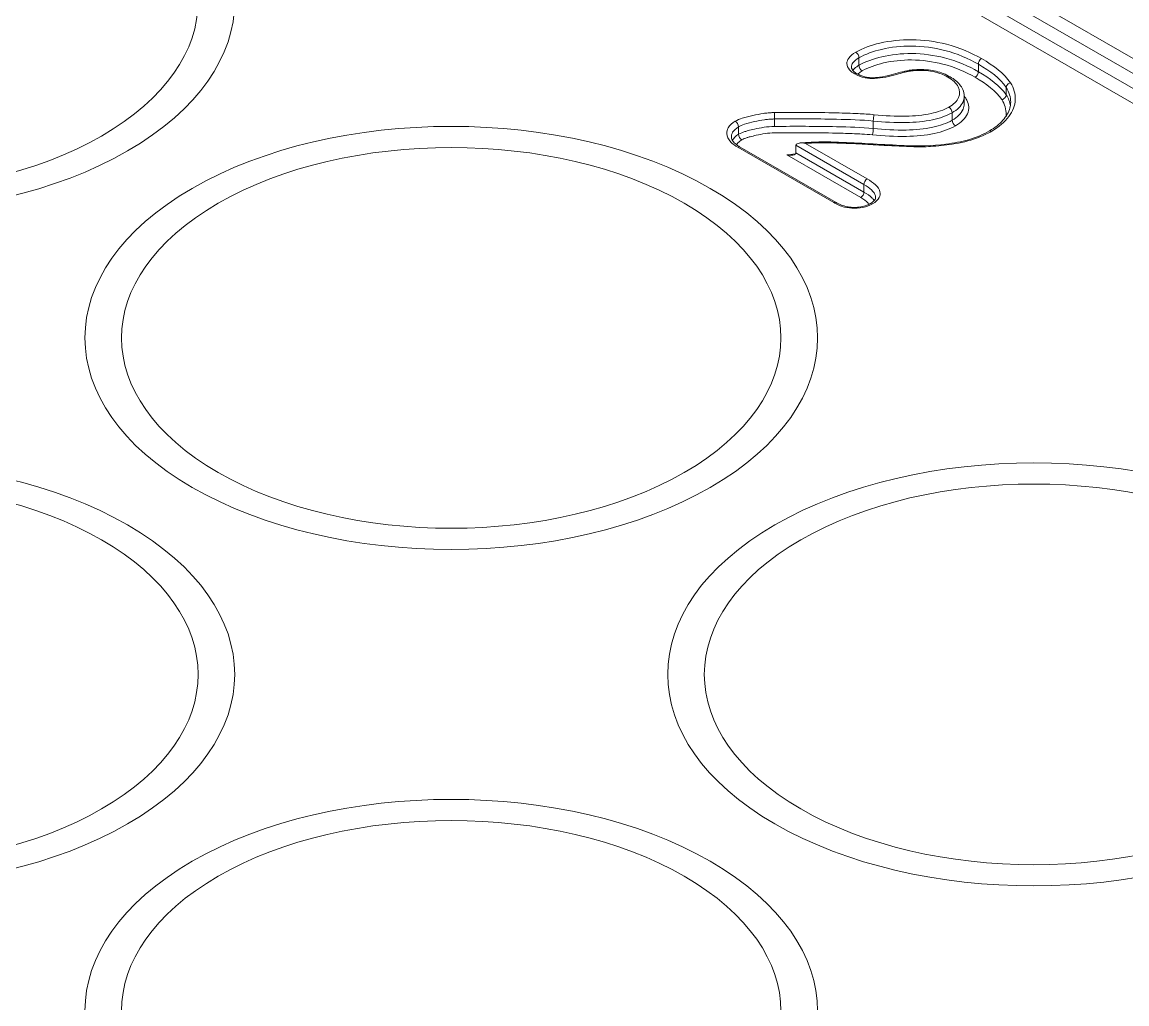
# Model space of a CAD drawing. Header units: inches. Extents: x 0.19 to 7.09, y 0.45 to 4.64.
# Drawn here: x 3.2068 to 3.6818, y 3.8856 to 4.3076 of the extents above; entities that cross this region are included whole.
import ezdxf

# ---------------------------------------------------------------- set-up
doc = ezdxf.new("R2010")
doc.units = ezdxf.units.IN
doc.header["$MEASUREMENT"] = 0

msp = doc.modelspace()

# ---------------------------------------------------------------- linework, layer by layer
at = {"color": 0, "linetype": 'Continuous', "lineweight": 0, "extrusion": (-1.66533e-16, 0.816497, 0.57735)}
for p, q in [((6.44523, 2.698, -0.69193), (3.21516, 4.56288, -0.69193)), ((3.21238, 4.55806, -0.69193), (6.44244, 2.69318, -0.69193)), ((6.44244, 2.68675, -0.69193), (3.21238, 4.55163, -0.69193)), ((3.2096, 4.54681, -0.69193), (6.43966, 2.68193, -0.69193)), ((3.56662, 4.2923, -0.69193), (3.56662, 4.28908, -0.69193)), ((3.61794, 4.28953, -0.69193), (3.61794, 4.28631, -0.69193)), ((3.61188, 4.27574, -0.69193), (3.61188, 4.27252, -0.69193)), ((3.62993, 4.27954, -0.69193), (3.62993, 4.27633, -0.69193)), ((3.53028, 4.266, -0.69193), (3.53028, 4.26279, -0.69193)), ((3.60667, 4.26866, -0.69193), (3.60667, 4.26544, -0.69193)), ((3.51486, 4.26263, -0.69193), (3.51486, 4.25942, -0.69193)), ((3.57278, 4.2651, -0.69193), (3.57278, 4.26189, -0.69193)), ((3.51457, 4.25382, -0.69193), (3.55577, 4.23003, -0.69193)), ((3.55676, 4.23013, -0.69193), (3.51555, 4.25392, -0.69193)), ((3.53954, 4.25467, -0.69193), (3.56876, 4.23779, -0.69193)), ((3.53954, 4.25467, -0.69193), (3.53954, 4.25145, -0.69193)), ((3.56876, 4.23458, -0.69193), (3.53954, 4.25145, -0.69193)), ((3.57015, 4.24021, -0.69193), (3.54365, 4.25551, -0.69193)), ((3.53555, 4.25054, -0.69193), (3.56737, 4.23217, -0.69193)), ((3.56876, 4.23779, -0.69193), (3.56876, 4.23458, -0.69193))]:
    msp.add_line(p, q, dxfattribs=at)
at = {"color": 0, "linetype": 'Continuous', "lineweight": 0}
for centre, major_axis, start_param, end_param in [((3.14076, 4.31653, -0.69193), (0.15748, 0), -2.356194, 3.926991), ((3.14076, 4.31653, -0.69193), (0.14173, 0), -2.356194, 3.926991), ((3.56523, 4.2931, -0.69193), (-0.00098, 0.0017), -2.356194, -0.785398), ((3.56478, 4.28375, -0.69193), (0.00098, 0.0017), 0.00067, 0.785398), ((3.56802, 4.28828, -0.69193), (0.00098, -0.0017), -2.356194, -0.785398), ((3.60488, 4.28237, -0.69193), (0.00098, 0.0017), 0.000764, 0.785398), ((3.39131, 4.17188, -0.69193), (0.15748, 0), -2.356194, 3.926991), ((3.60527, 4.26946, -0.69193), (-0.00098, 0.0017), -2.356194, -0.785398), ((3.51346, 4.26344, -0.69193), (-0.00098, 0.0017), -2.356194, -0.785398), ((3.60806, 4.26464, -0.69193), (0.00098, -0.0017), -2.356194, -0.785398), ((3.39131, 4.17188, -0.69193), (0.14173, 0), -2.356194, 3.926991), ((3.51625, 4.25862, -0.69193), (0.00098, -0.0017), -2.356194, -0.785398), ((3.51457, 4.25222, -0.69193), (0.00098, 0.0017), 0, 0.785398), ((3.55577, 4.22842, -0.69193), (0.00098, 0.0017), 0.005968, 0.785398), ((3.14076, 4.02722, -0.69193), (0.15748, 0), -2.356194, 3.926991), ((3.64186, 4.02722, -0.69193), (0.15748, 0), -2.356194, 3.926991), ((3.14076, 4.02722, -0.69193), (0.14173, 0), -2.356194, 3.926991), ((3.64186, 4.02722, -0.69193), (0.14173, 0), -2.356194, 3.926991), ((3.39131, 3.88257, -0.69193), (0.15748, 0), -2.356194, 3.926991), ((3.39131, 3.88257, -0.69193), (0.14173, 0), -2.356194, 3.926991)]:
    msp.add_ellipse(centre, major_axis=major_axis, ratio=0.57735, start_param=start_param, end_param=end_param, dxfattribs=at)
at = {"color": 0, "linetype": 'Continuous', "lineweight": 0, "extrusion": (-6.83926e-17, 1.03585e-16, -1)}
msp.add_ellipse((3.61933, 4.29033, -0.69193), major_axis=(0.00098, 0.0017), ratio=0.57735, start_param=-2.356194, end_param=-0.785398, dxfattribs=at)
at = {"color": 0, "linetype": 'Continuous', "lineweight": 0, "extrusion": (-8.32667e-17, -1.44222e-16, -1)}
for centre, major_axis in [((3.61655, 4.28551, -0.69193), (-0.00098, -0.0017)), ((3.57015, 4.2386, -0.69193), (0.00098, 0.0017))]:
    msp.add_ellipse(centre, major_axis=major_axis, ratio=0.57735, start_param=-2.356194, end_param=-0.785398, dxfattribs=at)
at = {"color": 0, "linetype": 'Continuous', "lineweight": 0, "extrusion": (1.68259e-16, 9.71445e-17, -1)}
msp.add_ellipse((3.62374, 4.25917, -0.69193), major_axis=(-0.00098, 0.0017), ratio=0.57735, start_param=0.006226, end_param=0.785398, dxfattribs=at)
at = {"color": 0, "linetype": 'Continuous', "lineweight": 0, "extrusion": (-8.87111e-17, 1.79415e-16, -1)}
msp.add_ellipse((3.56737, 4.23378, -0.69193), major_axis=(-0.00098, -0.0017), ratio=0.57735, start_param=-2.356194, end_param=-0.785398, dxfattribs=at)
at = {"color": 0, "linetype": 'Continuous', "lineweight": 0, "extrusion": (1.47941e-16, 2.13149e-17, -1)}
msp.add_ellipse((3.57249, 4.22794, -0.69193), major_axis=(-0.00098, 0.0017), ratio=0.57735, start_param=0.006247, end_param=0.785398, dxfattribs=at)
at = {"color": 0, "linetype": 'Continuous', "lineweight": 0}
for points, knots in [([(3.61933, 4.29194, -0.69193), (3.61494, 4.29447, -0.69193), (3.60992, 4.29671, -0.69193), (3.59949, 4.2993, -0.69193), (3.59435, 4.30006, -0.69193), (3.5846, 4.30009, -0.69193), (3.57993, 4.2996, -0.69193), (3.57181, 4.29767, -0.69193), (3.56816, 4.2964, -0.69193), (3.56523, 4.29471, -0.69193)], [0, 0, 0, 0, 0.0472781, 0.0472781, 0.0863034, 0.0863034, 0.1213495, 0.1213495, 0.1529013, 0.1529013, 0.1529013, 0.1529013]), ([(3.56523, 4.29471, -0.69193), (3.56397, 4.29398, -0.69193), (3.56206, 4.29249, -0.69193), (3.56142, 4.29067, -0.69193), (3.56142, 4.28894, -0.69193), (3.56209, 4.28724, -0.69193), (3.5639, 4.28587, -0.69193), (3.56478, 4.28536, -0.69193)], [0, 0, 0, 0, 0.01356249, 0.02373435, 0.02373435, 0.03642083, 0.0459357, 0.0459357, 0.0459357, 0.0459357]), ([(3.56662, 4.2923, -0.69193), (3.56933, 4.29386, -0.69193), (3.57276, 4.29506, -0.69193), (3.57641, 4.29593, -0.69193), (3.58046, 4.29689, -0.69193), (3.58485, 4.29734, -0.69193), (3.5892, 4.29733, -0.69193), (3.59406, 4.29732, -0.69193), (3.59893, 4.29659, -0.69193), (3.60343, 4.29548, -0.69193), (3.60886, 4.29413, -0.69193), (3.61369, 4.29199, -0.69193), (3.61794, 4.28953, -0.69193)], [-0.1529013, -0.1529013, -0.1529013, -0.1529013, -0.1212793, -0.1212793, -0.1212793, -0.0862239, -0.0862239, -0.0862239, -0.047168, -0.047168, -0.047168, 0, 0, 0, 0]), ([(3.61794, 4.28631, -0.69193), (3.6138, 4.2887, -0.69193), (3.60888, 4.2909, -0.69193), (3.59903, 4.29335, -0.69193), (3.59409, 4.29409, -0.69193), (3.58489, 4.29413, -0.69193), (3.5804, 4.29366, -0.69193), (3.57289, 4.29187, -0.69193), (3.56942, 4.2907, -0.69193), (3.56662, 4.28908, -0.69193)], [0, 0, 0, 0, 0.0432676, 0.0432676, 0.0783067, 0.0783067, 0.1094347, 0.1094347, 0.1370269, 0.1370269, 0.1370269, 0.1370269]), ([(3.56338, 4.28829, -0.69193), (3.56338, 4.28892, -0.69193), (3.56389, 4.29037, -0.69193), (3.5655, 4.29165, -0.69193), (3.56662, 4.2923, -0.69193)], [-0.02373435, -0.02373435, -0.02373435, -0.02373435, -0.01356249, 0, 0, 0, 0]), ([(3.56802, 4.28667, -0.69193), (3.57058, 4.28815, -0.69193), (3.57381, 4.28926, -0.69193), (3.58094, 4.29096, -0.69193), (3.58511, 4.29138, -0.69193), (3.5938, 4.29136, -0.69193), (3.59843, 4.29066, -0.69193), (3.60787, 4.28831, -0.69193), (3.61253, 4.28622, -0.69193), (3.61655, 4.2839, -0.69193)], [-0.1370269, -0.1370269, -0.1370269, -0.1370269, -0.1094347, -0.1094347, -0.0783067, -0.0783067, -0.0432676, -0.0432676, 0, 0, 0, 0]), ([(3.56338, 4.28829, -0.69193), (3.56338, 4.288, -0.69193), (3.56345, 4.2877, -0.69193), (3.56377, 4.28711, -0.69193), (3.56398, 4.28683, -0.69193), (3.56465, 4.28617, -0.69193), (3.56517, 4.2858, -0.69193), (3.56576, 4.28546, -0.69193)], [0, 0, 0, 0, 0.002771988, 0.002771988, 0.004936821, 0.004936821, 0.007594632, 0.007594632, 0.007594632, 0.007594632]), ([(3.56662, 4.28908, -0.69193), (3.56595, 4.28869, -0.69193), (3.56495, 4.28801, -0.69193), (3.56419, 4.28717, -0.69193), (3.56398, 4.28686, -0.69193)], [0, 0, 0, 0, 0.006377281, 0.009855417, 0.009855417, 0.009855417, 0.009855417]), ([(3.56478, 4.28536, -0.69193), (3.56605, 4.28462, -0.69193), (3.56872, 4.28352, -0.69193), (3.57196, 4.2833, -0.69193), (3.5766, 4.28359, -0.69193), (3.57973, 4.2843, -0.69193), (3.58383, 4.28546, -0.69193), (3.58538, 4.28588, -0.69193), (3.58709, 4.2863, -0.69193), (3.58782, 4.28646, -0.69193), (3.58818, 4.28653, -0.69193), (3.58844, 4.28658, -0.69193), (3.58859, 4.2866, -0.69193), (3.58867, 4.28661, -0.69193), (3.58871, 4.28662, -0.69193)], [0, 0, 0, 0, 0.01373917, 0.02404355, 0.02404355, 0.04920719, 0.04920719, 0.05866818, 0.06221606, 0.06339868, 0.06458131, 0.06517262, 0.06546828, 0.06576393, 0.06576393, 0.06576393, 0.06576393]), ([(3.56576, 4.28546, -0.69193), (3.56625, 4.28517, -0.69193), (3.56679, 4.2849, -0.69193), (3.56791, 4.28445, -0.69193), (3.5685, 4.28425, -0.69193), (3.56959, 4.28398, -0.69193), (3.57008, 4.28389, -0.69193), (3.57138, 4.28373, -0.69193), (3.57223, 4.2837, -0.69193), (3.57387, 4.28377, -0.69193), (3.57468, 4.28386, -0.69193), (3.57721, 4.2842, -0.69193), (3.57889, 4.28456, -0.69193), (3.58183, 4.28532, -0.69193), (3.58312, 4.2857, -0.69193), (3.58567, 4.28637, -0.69193), (3.5869, 4.28673, -0.69193), (3.58832, 4.28694, -0.69193), (3.5884, 4.28696, -0.69193), (3.58849, 4.28697, -0.69193)], [0, 0, 0, 0, 0.00219731, 0.00219731, 0.00426308, 0.00426308, 0.00581096, 0.00581096, 0.00828882, 0.00828882, 0.01074695, 0.01074695, 0.01609954, 0.01609954, 0.02042864, 0.02042864, 0.02451546, 0.02451546, 0.02477045, 0.02477045, 0.02477045, 0.02477045]), ([(3.56614, 4.28525, -0.69193), (3.56623, 4.28535, -0.69193), (3.56675, 4.28587, -0.69193), (3.56742, 4.28633, -0.69193), (3.56802, 4.28667, -0.69193)], [-0.007857164, -0.007857164, -0.007857164, -0.007857164, -0.006377281, 0, 0, 0, 0]), ([(3.58848, 4.28697, -0.69193), (3.59111, 4.28728, -0.69193), (3.59388, 4.28735, -0.69193), (3.59874, 4.28681, -0.69193), (3.60091, 4.28627, -0.69193), (3.6039, 4.2851, -0.69193), (3.60493, 4.28461, -0.69193), (3.60587, 4.28407, -0.69193)], [0, 0, 0, 0, 0.0080289, 0.0080289, 0.01482017, 0.01482017, 0.01868232, 0.01868232, 0.01868232, 0.01868232]), ([(3.58871, 4.28662, -0.69193), (3.58865, 4.28677, -0.69193), (3.5886, 4.28687, -0.69193), (3.58856, 4.28692, -0.69193), (3.58853, 4.28695, -0.69193), (3.58851, 4.28697, -0.69193), (3.58849, 4.28697, -0.69193)], [-0.000036458, -0.000036458, -0.000036458, -0.000036458, 0.001983056, 0.001983056, 0.001983056, 0.003103531, 0.003103531, 0.003103531, 0.003103531]), ([(3.58871, 4.28662, -0.69193), (3.58952, 4.28671, -0.69193), (3.59118, 4.28687, -0.69193), (3.5941, 4.28692, -0.69193), (3.59915, 4.28652, -0.69193), (3.60282, 4.28517, -0.69193), (3.60488, 4.28397, -0.69193)], [-0.00006142, -0.00006142, -0.00006142, -0.00006142, 0.00629485, 0.01265113, 0.02218554, 0.0444325, 0.0444325, 0.0444325, 0.0444325]), ([(3.60488, 4.28397, -0.69193), (3.60688, 4.28282, -0.69193), (3.60843, 4.28141, -0.69193), (3.61004, 4.27836, -0.69193), (3.6101, 4.27675, -0.69193), (3.60877, 4.27365, -0.69193), (3.60725, 4.27221, -0.69193), (3.60527, 4.27107, -0.69193)], [0, 0, 0, 0, 0.02145876, 0.02145876, 0.04188535, 0.04188535, 0.06319882, 0.06319882, 0.06319882, 0.06319882]), ([(3.60587, 4.28407, -0.69193), (3.6075, 4.28313, -0.69193), (3.60891, 4.282, -0.69193), (3.61046, 4.28009, -0.69193), (3.61089, 4.27942, -0.69193), (3.61164, 4.27776, -0.69193), (3.61186, 4.27673, -0.69193), (3.61186, 4.27572, -0.69193)], [0, 0, 0, 0, 0.0066902, 0.0066902, 0.00993563, 0.00993563, 0.01427032, 0.01427032, 0.01427032, 0.01427032]), ([(3.62374, 4.26078, -0.69193), (3.6268, 4.26255, -0.69193), (3.62932, 4.26471, -0.69193), (3.63271, 4.2693, -0.69193), (3.63369, 4.2718, -0.69193), (3.63392, 4.27675, -0.69193), (3.63322, 4.27924, -0.69193), (3.63177, 4.28155, -0.69193)], [0, 0, 0, 0, 0.03304976, 0.03304976, 0.06582069, 0.06582069, 0.09821606, 0.09821606, 0.09821606, 0.09821606]), ([(3.63177, 4.28155, -0.69193), (3.63152, 4.2815, -0.69193), (3.63127, 4.2814, -0.69193), (3.63105, 4.28126, -0.69193), (3.63083, 4.28113, -0.69193), (3.63063, 4.28097, -0.69193), (3.63046, 4.28078, -0.69193), (3.63032, 4.28063, -0.69193), (3.6302, 4.28046, -0.69193), (3.63011, 4.28028, -0.69193), (3.63005, 4.28016, -0.69193), (3.63, 4.28003, -0.69193), (3.62997, 4.27991, -0.69193), (3.62994, 4.27979, -0.69193), (3.62993, 4.27966, -0.69193), (3.62993, 4.27954, -0.69193)], [-0.007879087, -0.007879087, -0.007879087, -0.007879087, -0.005859555, -0.005859555, -0.005859555, -0.003906234, -0.003906234, -0.003906234, -0.002250411, -0.002250411, -0.002250411, -0.001125411, -0.001125411, -0.001125411, 0, 0, 0, 0]), ([(3.60667, 4.26866, -0.69193), (3.60885, 4.26992, -0.69193), (3.6106, 4.27157, -0.69193), (3.61136, 4.27335, -0.69193), (3.61169, 4.27412, -0.69193), (3.61186, 4.27492, -0.69193), (3.61188, 4.27572, -0.69193)], [-0.06319882, -0.06319882, -0.06319882, -0.06319882, -0.04185017, -0.04185017, -0.04185017, -0.03260964, -0.03260964, -0.03260964, -0.03260964]), ([(3.60806, 4.26303, -0.69193), (3.61054, 4.26446, -0.69193), (3.61242, 4.26628, -0.69193), (3.61409, 4.27017, -0.69193), (3.61401, 4.2722, -0.69193), (3.61271, 4.27466, -0.69193), (3.61232, 4.27523, -0.69193), (3.61186, 4.27578, -0.69193)], [-0.07870516, -0.07870516, -0.07870516, -0.07870516, -0.05200612, -0.05200612, -0.0262396, -0.0262396, -0.01824864, -0.01824864, -0.01824864, -0.01824864]), ([(3.62808, 4.27432, -0.69193), (3.62833, 4.27437, -0.69193), (3.62858, 4.27447, -0.69193), (3.6288, 4.27461, -0.69193), (3.62908, 4.27477, -0.69193), (3.62933, 4.27499, -0.69193), (3.62952, 4.27524, -0.69193), (3.62963, 4.27538, -0.69193), (3.62972, 4.27553, -0.69193), (3.62979, 4.27569, -0.69193), (3.62988, 4.2759, -0.69193), (3.62993, 4.27612, -0.69193), (3.62993, 4.27633, -0.69193)], [-0.000036458, -0.000036458, -0.000036458, -0.000036458, 0.001983106, 0.001983106, 0.001983106, 0.00446548, 0.00446548, 0.00446548, 0.005889597, 0.005889597, 0.005889597, 0.00784268, 0.00784268, 0.00784268, 0.00784268]), ([(3.60527, 4.27107, -0.69193), (3.60315, 4.26984, -0.69193), (3.60045, 4.26894, -0.69193), (3.5942, 4.2676, -0.69193), (3.59051, 4.26727, -0.69193), (3.58228, 4.2671, -0.69193), (3.57765, 4.26738, -0.69193), (3.57313, 4.26783, -0.69193)], [0, 0, 0, 0, 0.02292351, 0.02292351, 0.05069935, 0.05069935, 0.08563944, 0.08563944, 0.08563944, 0.08563944]), ([(3.61186, 4.27252, -0.69193), (3.61186, 4.27172, -0.69193), (3.6117, 4.27092, -0.69193), (3.6106, 4.26836, -0.69193), (3.60893, 4.26675, -0.69193), (3.60667, 4.26544, -0.69193)], [0.04025289, 0.04025289, 0.04025289, 0.04025289, 0.05200612, 0.05200612, 0.07870516, 0.07870516, 0.07870516, 0.07870516]), ([(3.62281, 4.26091, -0.69193), (3.62512, 4.26225, -0.69193), (3.62705, 4.2638, -0.69193), (3.63002, 4.26712, -0.69193), (3.63102, 4.26893, -0.69193), (3.63174, 4.27155, -0.69193), (3.63185, 4.2724, -0.69193), (3.63185, 4.27325, -0.69193)], [0.0000961, 0.0000961, 0.0000961, 0.0000961, 0.01013664, 0.01013664, 0.02062329, 0.02062329, 0.02568534, 0.02568534, 0.02568534, 0.02568534]), ([(3.62808, 4.27432, -0.69193), (3.62936, 4.27229, -0.69193), (3.62997, 4.27009, -0.69193), (3.62986, 4.26764, -0.69193), (3.62983, 4.26736, -0.69193), (3.62979, 4.26707, -0.69193)], [-0.08681611, -0.08681611, -0.08681611, -0.08681611, -0.05828234, -0.05828234, -0.0545533, -0.0545533, -0.0545533, -0.0545533]), ([(3.53023, 4.26874, -0.69193), (3.53, 4.26874, -0.69193), (3.52955, 4.26873, -0.69193), (3.52865, 4.26868, -0.69193), (3.5273, 4.26858, -0.69193), (3.52464, 4.26826, -0.69193), (3.52247, 4.26786, -0.69193), (3.51943, 4.26718, -0.69193), (3.51677, 4.26651, -0.69193), (3.51434, 4.26555, -0.69193), (3.51346, 4.26504, -0.69193)], [-0.00004344, -0.00004344, -0.00004344, -0.00004344, 0.00167912, 0.00340168, 0.00684681, 0.01201449, 0.02407242, 0.02407242, 0.03670172, 0.04617369, 0.04617369, 0.04617369, 0.04617369]), ([(3.51486, 4.26263, -0.69193), (3.51555, 4.26304, -0.69193), (3.51767, 4.26389, -0.69193), (3.5202, 4.26453, -0.69193), (3.52311, 4.26517, -0.69193), (3.52515, 4.26556, -0.69193), (3.52762, 4.26585, -0.69193), (3.52885, 4.26594, -0.69193), (3.52967, 4.26598, -0.69193), (3.53006, 4.266, -0.69193), (3.53028, 4.266, -0.69193)], [-0.04617369, -0.04617369, -0.04617369, -0.04617369, -0.03670172, -0.02407242, -0.02407242, -0.01201449, -0.00684681, -0.00340168, -0.00167912, -0.00000014, -0.00000014, -0.00000014, -0.00000014]), ([(3.57313, 4.26783, -0.69193), (3.57087, 4.26808, -0.69193), (3.56551, 4.26837, -0.69193), (3.5601, 4.26854, -0.69193), (3.5481, 4.26883, -0.69193), (3.53916, 4.26883, -0.69193), (3.53023, 4.26874, -0.69193)], [0.0000508, 0.0000508, 0.0000508, 0.0000508, 0.0176249, 0.0411248, 0.0411248, 0.1091882, 0.1091882, 0.1091882, 0.1091882]), ([(3.53028, 4.266, -0.69193), (3.53028, 4.26648, -0.69193), (3.53027, 4.26712, -0.69193), (3.53025, 4.26811, -0.69193), (3.53024, 4.26849, -0.69193), (3.53023, 4.26874, -0.69193)], [0, 0, 0, 0, 0.571428, 0.571428, 1, 1, 1, 1]), ([(3.53028, 4.266, -0.69193), (3.5392, 4.26609, -0.69193), (3.54808, 4.26609, -0.69193), (3.55694, 4.26587, -0.69193), (3.5623, 4.26574, -0.69193), (3.5679, 4.26565, -0.69193), (3.57278, 4.2651, -0.69193)], [-0.1091448, -0.1091448, -0.1091448, -0.1091448, -0.0411352, -0.0411352, -0.0411352, 0, 0, 0, 0]), ([(3.57278, 4.2651, -0.69193), (3.5774, 4.26464, -0.69193), (3.58215, 4.26435, -0.69193), (3.59074, 4.26453, -0.69193), (3.59463, 4.26487, -0.69193), (3.60133, 4.26631, -0.69193), (3.6043, 4.26729, -0.69193), (3.60667, 4.26866, -0.69193)], [-0.08568768, -0.08568768, -0.08568768, -0.08568768, -0.05069935, -0.05069935, -0.02292351, -0.02292351, 0, 0, 0, 0]), ([(3.57313, 4.26783, -0.69193), (3.57311, 4.26775, -0.69193), (3.57309, 4.26767, -0.69193), (3.57306, 4.26757, -0.69193), (3.57304, 4.26748, -0.69193), (3.57302, 4.26737, -0.69193), (3.573, 4.26726, -0.69193), (3.57297, 4.26711, -0.69193), (3.57294, 4.26695, -0.69193), (3.57291, 4.26678, -0.69193), (3.57287, 4.26646, -0.69193), (3.57283, 4.26612, -0.69193), (3.57281, 4.2658, -0.69193), (3.57279, 4.26555, -0.69193), (3.57278, 4.26531, -0.69193), (3.57278, 4.2651, -0.69193)], [-0.000036457, -0.000036457, -0.000036457, -0.000036457, 0.000968614, 0.000968614, 0.000968614, 0.001977482, 0.001977482, 0.001977482, 0.003336455, 0.003336455, 0.003336455, 0.005883955, 0.005883955, 0.005883955, 0.007837091, 0.007837091, 0.007837091, 0.007837091]), ([(3.51346, 4.26504, -0.69193), (3.5121, 4.26426, -0.69193), (3.51025, 4.26256, -0.69193), (3.50978, 4.26059, -0.69193), (3.50978, 4.25848, -0.69193), (3.5109, 4.25626, -0.69193), (3.5134, 4.2545, -0.69193), (3.51457, 4.25382, -0.69193)], [0, 0, 0, 0, 0.014689, 0.02570575, 0.02570575, 0.04249499, 0.05508693, 0.05508693, 0.05508693, 0.05508693]), ([(3.51175, 4.25816, -0.69193), (3.51175, 4.25888, -0.69193), (3.51216, 4.26055, -0.69193), (3.51369, 4.26196, -0.69193), (3.51486, 4.26263, -0.69193)], [-0.02570575, -0.02570575, -0.02570575, -0.02570575, -0.014689, 0, 0, 0, 0]), ([(3.53028, 4.26279, -0.69193), (3.52719, 4.26272, -0.69193), (3.52437, 4.26224, -0.69193), (3.52077, 4.26145, -0.69193), (3.51939, 4.26112, -0.69193), (3.51712, 4.26044, -0.69193), (3.51575, 4.25994, -0.69193), (3.51486, 4.25942, -0.69193)], [0, 0, 0, 0, 0.0207711, 0.0207711, 0.0279374, 0.03152055, 0.03868685, 0.03868685, 0.03868685, 0.03868685]), ([(3.57278, 4.26189, -0.69193), (3.56765, 4.26246, -0.69193), (3.5622, 4.26253, -0.69193), (3.55694, 4.26265, -0.69193), (3.54804, 4.26287, -0.69193), (3.53913, 4.26287, -0.69193), (3.53028, 4.26279, -0.69193)], [0, 0, 0, 0, 0.0397817, 0.0397817, 0.0397817, 0.1070597, 0.1070597, 0.1070597, 0.1070597]), ([(3.54602, 4.25599, -0.69193), (3.55051, 4.25625, -0.69193), (3.55506, 4.25611, -0.69193), (3.56839, 4.2556, -0.69193), (3.57718, 4.25496, -0.69193), (3.592, 4.25432, -0.69193), (3.59815, 4.25445, -0.69193), (3.60739, 4.2556, -0.69193), (3.61073, 4.25619, -0.69193), (3.6171, 4.25806, -0.69193), (3.62015, 4.25938, -0.69193), (3.62276, 4.26088, -0.69193)], [0, 0, 0, 0, 0.01355245, 0.01355245, 0.04008425, 0.04008425, 0.05815283, 0.05815283, 0.06845245, 0.06845245, 0.07971839, 0.07971839, 0.07971839, 0.07971839]), ([(3.5461, 4.25563, -0.69193), (3.54612, 4.25563, -0.69193), (3.54614, 4.25563, -0.69193), (3.54927, 4.25581, -0.69193), (3.55291, 4.25577, -0.69193), (3.56019, 4.25558, -0.69193), (3.56437, 4.25537, -0.69193), (3.57119, 4.25498, -0.69193), (3.57856, 4.25457, -0.69193), (3.586, 4.25419, -0.69193), (3.59261, 4.25397, -0.69193), (3.59816, 4.25411, -0.69193), (3.60366, 4.25473, -0.69193), (3.61041, 4.25569, -0.69193), (3.61653, 4.25719, -0.69193), (3.62175, 4.25963, -0.69193), (3.62374, 4.26078, -0.69193)], [-0.0001373, -0.0001373, -0.0001373, -0.0001373, 0, 0, 0.0238194, 0.0277893, 0.0555787, 0.0555787, 0.0797517, 0.1119825, 0.1119825, 0.1301407, 0.1543517, 0.1543517, 0.182969, 0.2044321, 0.2044321, 0.2044321, 0.2044321]), ([(3.57242, 4.25916, -0.69193), (3.57722, 4.25868, -0.69193), (3.58214, 4.25839, -0.69193), (3.59106, 4.25857, -0.69193), (3.59517, 4.25896, -0.69193), (3.60234, 4.26049, -0.69193), (3.60553, 4.26157, -0.69193), (3.60806, 4.26303, -0.69193)], [-0.09526613, -0.09526613, -0.09526613, -0.09526613, -0.05815829, -0.05815829, -0.02719693, -0.02719693, 0, 0, 0, 0]), ([(3.57242, 4.25916, -0.69193), (3.57247, 4.25931, -0.69193), (3.57252, 4.25951, -0.69193), (3.5726, 4.25995, -0.69193), (3.57264, 4.26019, -0.69193), (3.5727, 4.26065, -0.69193), (3.57273, 4.26087, -0.69193), (3.57276, 4.26122, -0.69193), (3.57276, 4.26137, -0.69193), (3.57278, 4.26164, -0.69193), (3.57278, 4.26177, -0.69193), (3.57278, 4.26189, -0.69193)], [-0.007878969, -0.007878969, -0.007878969, -0.007878969, -0.005859599, -0.005859599, -0.003906316, -0.003906316, -0.002250517, -0.002250517, -0.001125761, -0.001125761, 0, 0, 0, 0]), ([(3.60667, 4.26544, -0.69193), (3.60437, 4.26412, -0.69193), (3.60145, 4.26312, -0.69193), (3.59831, 4.26245, -0.69193), (3.59473, 4.26168, -0.69193), (3.59084, 4.26131, -0.69193), (3.58694, 4.26123, -0.69193), (3.58227, 4.26114, -0.69193), (3.57757, 4.26141, -0.69193), (3.57278, 4.26189, -0.69193)], [0, 0, 0, 0, 0.02721372, 0.02721372, 0.02721372, 0.05819626, 0.05819626, 0.05819626, 0.09521661, 0.09521661, 0.09521661, 0.09521661]), ([(3.51175, 4.25816, -0.69193), (3.51175, 4.25784, -0.69193), (3.51181, 4.25752, -0.69193), (3.51211, 4.25686, -0.69193), (3.51233, 4.25653, -0.69193), (3.51306, 4.25566, -0.69193), (3.5137, 4.25511, -0.69193), (3.51479, 4.25437, -0.69193), (3.51516, 4.25414, -0.69193), (3.51554, 4.25392, -0.69193)], [0, 0, 0, 0, 0.00273448, 0.00273448, 0.00511447, 0.00511447, 0.0087707, 0.0087707, 0.01044673, 0.01044673, 0.01044673, 0.01044673]), ([(3.51406, 4.25488, -0.69193), (3.5142, 4.25516, -0.69193), (3.51471, 4.25594, -0.69193), (3.51559, 4.25663, -0.69193), (3.51625, 4.25701, -0.69193)], [-0.01094125, -0.01094125, -0.01094125, -0.01094125, -0.0071321, 0, 0, 0, 0]), ([(3.51625, 4.25701, -0.69193), (3.51691, 4.25739, -0.69193), (3.51811, 4.25785, -0.69193), (3.5202, 4.25847, -0.69193), (3.52151, 4.25878, -0.69193), (3.52494, 4.25954, -0.69193), (3.52761, 4.25999, -0.69193), (3.53033, 4.26004, -0.69193)], [-0.03868685, -0.03868685, -0.03868685, -0.03868685, -0.03152055, -0.0279374, -0.0207711, -0.0207711, -0.00004345, -0.00004345, -0.00004345, -0.00004345]), ([(3.53033, 4.26004, -0.69193), (3.53917, 4.26013, -0.69193), (3.54802, 4.26013, -0.69193), (3.55946, 4.25985, -0.69193), (3.56312, 4.25975, -0.69193), (3.5683, 4.2595, -0.69193), (3.57089, 4.25933, -0.69193), (3.57242, 4.25916, -0.69193)], [-0.1070162, -0.1070162, -0.1070162, -0.1070162, -0.0396328, -0.0396328, -0.0197916, -0.0118552, 0.0000495, 0.0000495, 0.0000495, 0.0000495]), ([(3.53555, 4.25054, -0.69193), (3.53556, 4.25054, -0.69193), (3.53557, 4.25054, -0.69193), (3.53651, 4.25038, -0.69193), (3.53742, 4.25036, -0.69193), (3.53858, 4.25055, -0.69193), (3.53891, 4.25067, -0.69193), (3.53926, 4.2509, -0.69193), (3.53936, 4.25099, -0.69193), (3.53947, 4.25116, -0.69193), (3.5395, 4.25121, -0.69193), (3.53953, 4.25133, -0.69193), (3.53954, 4.25139, -0.69193), (3.53954, 4.25145, -0.69193)], [-0.009187606, -0.009187606, -0.009187606, -0.009187606, -0.009150021, -0.009150021, -0.005050953, -0.005050953, -0.002488394, -0.002488394, -0.001174727, -0.001174727, -0.000576823, -0.000576823, 0, 0, 0, 0]), ([(3.53954, 4.25467, -0.69193), (3.53954, 4.25473, -0.69193), (3.53955, 4.2548, -0.69193), (3.53959, 4.25492, -0.69193), (3.53963, 4.25498, -0.69193), (3.53975, 4.25516, -0.69193), (3.53987, 4.25525, -0.69193), (3.54025, 4.25547, -0.69193), (3.54058, 4.25558, -0.69193), (3.54172, 4.25575, -0.69193), (3.54266, 4.2557, -0.69193), (3.54363, 4.25551, -0.69193), (3.54364, 4.25551, -0.69193), (3.54365, 4.25551, -0.69193)], [-0.01633533, -0.01633533, -0.01633533, -0.01633533, -0.01530891, -0.01530891, -0.01424956, -0.01424956, -0.01196411, -0.01196411, -0.00776036, -0.00776036, 0, 0, 0.00005859, 0.00005859, 0.00005859, 0.00005859]), ([(3.54365, 4.25551, -0.69193), (3.54445, 4.25556, -0.69193), (3.54524, 4.2556, -0.69193), (3.54606, 4.25562, -0.69193), (3.54608, 4.25562, -0.69193), (3.5461, 4.25563, -0.69193)], [0.009580457, 0.009580457, 0.009580457, 0.009580457, 0.015684329, 0.015684329, 0.015826919, 0.015826919, 0.015826919, 0.015826919]), ([(3.5461, 4.25563, -0.69193), (3.54608, 4.25578, -0.69193), (3.54606, 4.25588, -0.69193), (3.54604, 4.25594, -0.69193), (3.54603, 4.25597, -0.69193), (3.54603, 4.25599, -0.69193), (3.54602, 4.25599, -0.69193)], [-0.00003647, -0.00003647, -0.00003647, -0.00003647, 0.001984788, 0.001984788, 0.001984788, 0.003056048, 0.003056048, 0.003056048, 0.003056048]), ([(3.53934, 4.25098, -0.69193), (3.53928, 4.25097, -0.69193), (3.53922, 4.25097, -0.69193), (3.53795, 4.25082, -0.69193), (3.53675, 4.25068, -0.69193), (3.53555, 4.25054, -0.69193)], [-0.000466174, -0.000466174, -0.000466174, -0.000466174, 0, 0, 0.009342585, 0.009342585, 0.009342585, 0.009342585]), ([(3.56876, 4.23779, -0.69193), (3.57125, 4.23636, -0.69193), (3.5733, 4.23466, -0.69193), (3.57374, 4.23267, -0.69193), (3.57376, 4.23245, -0.69193), (3.57376, 4.23224, -0.69193)], [-0.05313618, -0.05313618, -0.05313618, -0.05313618, -0.02462935, -0.02462935, -0.02114266, -0.02114266, -0.02114266, -0.02114266]), ([(3.57249, 4.22955, -0.69193), (3.57379, 4.2303, -0.69193), (3.57562, 4.23192, -0.69193), (3.57581, 4.23385, -0.69193), (3.57517, 4.2368, -0.69193), (3.5728, 4.23868, -0.69193), (3.57015, 4.24021, -0.69193)], [0, 0, 0, 0, 0.01407391, 0.02462935, 0.02462935, 0.05313618, 0.05313618, 0.05313618, 0.05313618]), ([(3.57317, 4.23092, -0.69193), (3.57293, 4.2313, -0.69193), (3.57173, 4.23273, -0.69193), (3.57007, 4.23382, -0.69193), (3.56876, 4.23458, -0.69193)], [0.01994739, 0.01994739, 0.01994739, 0.01994739, 0.02432139, 0.03752903, 0.03752903, 0.03752903, 0.03752903]), ([(3.55577, 4.23003, -0.69193), (3.55713, 4.22925, -0.69193), (3.55983, 4.22804, -0.69193), (3.56321, 4.22759, -0.69193), (3.56631, 4.22762, -0.69193), (3.56923, 4.22801, -0.69193), (3.57161, 4.22904, -0.69193), (3.57249, 4.22955, -0.69193)], [0, 0, 0, 0, 0.01460561, 0.02555982, 0.02555982, 0.03818451, 0.04765303, 0.04765303, 0.04765303, 0.04765303]), ([(3.55675, 4.23013, -0.69193), (3.55748, 4.22971, -0.69193), (3.55827, 4.22932, -0.69193), (3.55988, 4.22869, -0.69193), (3.56069, 4.22845, -0.69193), (3.56208, 4.22816, -0.69193), (3.56264, 4.22808, -0.69193), (3.56414, 4.22794, -0.69193), (3.5651, 4.22795, -0.69193), (3.56695, 4.22811, -0.69193), (3.56786, 4.22827, -0.69193), (3.56956, 4.22873, -0.69193), (3.57036, 4.22904, -0.69193), (3.57121, 4.22948, -0.69193), (3.57136, 4.22956, -0.69193), (3.57151, 4.22965, -0.69193)], [0, 0, 0, 0, 0.00320832, 0.00320832, 0.00595273, 0.00595273, 0.00769052, 0.00769052, 0.01050422, 0.01050422, 0.01330376, 0.01330376, 0.01622973, 0.01622973, 0.01690342, 0.01690342, 0.01690342, 0.01690342]), ([(3.56737, 4.23217, -0.69193), (3.5686, 4.23146, -0.69193), (3.56993, 4.23056, -0.69193), (3.57086, 4.22952, -0.69193), (3.57099, 4.22936, -0.69193)], [-0.03752903, -0.03752903, -0.03752903, -0.03752903, -0.02432139, -0.02209525, -0.02209525, -0.02209525, -0.02209525]), ([(3.57151, 4.22965, -0.69193), (3.57222, 4.23006, -0.69193), (3.57283, 4.23053, -0.69193), (3.5735, 4.23131, -0.69193), (3.57365, 4.2316, -0.69193), (3.57375, 4.23199, -0.69193), (3.57376, 4.23211, -0.69193), (3.57376, 4.23224, -0.69193)], [0, 0, 0, 0, 0.003234859, 0.003234859, 0.005921939, 0.005921939, 0.007165693, 0.007165693, 0.007165693, 0.007165693])]:
    msp.add_open_spline(points, degree=3, knots=knots, dxfattribs=at)
for points in [[(3.61794, 4.28953, -0.69193), (3.62299, 4.28661, -0.69193), (3.62725, 4.28348, -0.69193), (3.62993, 4.27954, -0.69193)], [(3.63177, 4.28155, -0.69193), (3.62909, 4.28549, -0.69193), (3.62451, 4.28895, -0.69193), (3.61933, 4.29194, -0.69193)], [(3.62993, 4.27633, -0.69193), (3.62731, 4.28018, -0.69193), (3.62286, 4.28347, -0.69193), (3.61794, 4.28631, -0.69193)], [(3.61655, 4.2839, -0.69193), (3.62134, 4.28114, -0.69193), (3.6256, 4.27796, -0.69193), (3.62808, 4.27432, -0.69193)], [(3.62993, 4.27954, -0.69193), (3.63126, 4.27742, -0.69193), (3.63185, 4.27538, -0.69193), (3.63185, 4.27325, -0.69193)], [(3.63172, 4.27166, -0.69193), (3.63147, 4.27325, -0.69193), (3.63087, 4.27483, -0.69193), (3.62993, 4.27633, -0.69193)], [(3.51486, 4.25942, -0.69193), (3.51364, 4.25872, -0.69193), (3.51269, 4.25777, -0.69193), (3.51217, 4.2568, -0.69193)], [(3.54122, 4.25567, -0.69193), (3.54281, 4.25583, -0.69193), (3.54441, 4.25594, -0.69193), (3.54602, 4.25599, -0.69193)]]:
    msp.add_open_spline(points, degree=3, dxfattribs=at)

doc.saveas('drawing.dxf')
